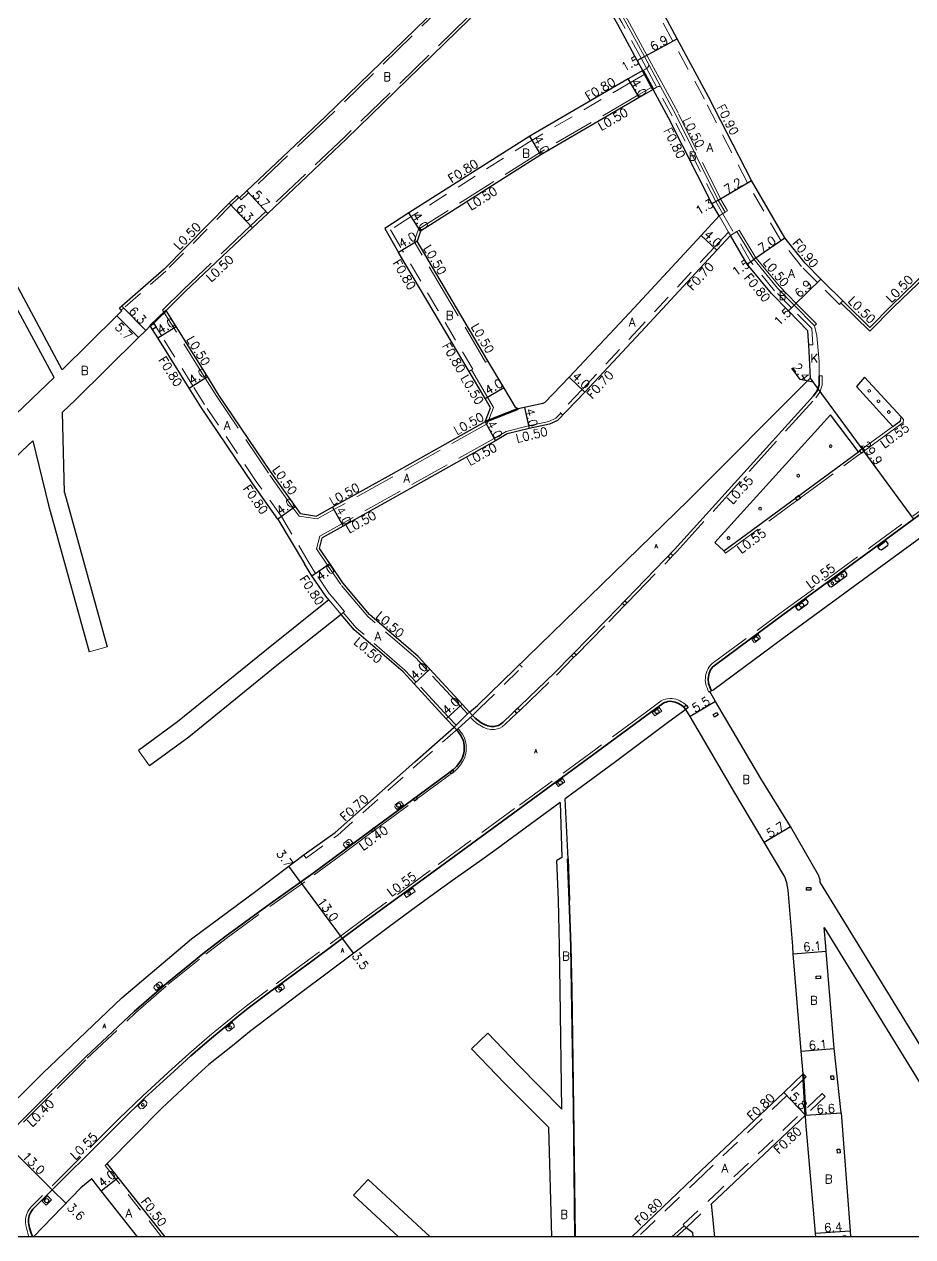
# Model space of a CAD drawing. Header units: metres. Extents: x -9600 to -8800, y -112200 to -111600.
# Drawn here: x -9274.3 to -9109.8, y -112200 to -111975.7 of the extents above; entities that cross this region are included whole.
import ezdxf

# ---------------------------------------------------------------- set-up
doc = ezdxf.new("R2010")
doc.units = ezdxf.units.M
doc.header["$LTSCALE"] = 2.5
doc.linetypes.add('22320', pattern=[2.5, 1.5, -1])
doc.linetypes.add('22330', pattern=[4, 3, -1])
doc.layers.get('0').update_dxf_attribs({"color": 150, "lineweight": 50})
for name, color, linetype, lineweight in [('2101000', 177, 'Continuous', 30), ('2102000', 191, 'Continuous', 30), ('2102001', 191, 'Continuous', 9), ('2213000', 6, 'Continuous', 9), ('2232000', 4, '22320', 9), ('2233000', 62, '22330', 9), ('2236000', 3, 'Continuous', 15), ('2239000', 3, 'Continuous', 15), ('6132000', 1, '61320', 9), ('9107000', 111, 'Continuous', 35), ('9201100', 215, 'Continuous', 30), ('9202200', 155, 'Continuous', 60), ('9203500', 155, 'Continuous', 30)]:
    doc.layers.add(name, color=color, linetype=linetype, lineweight=lineweight)
for name, color, linetype in [('2226000', 44, 'Continuous'), ('2235000', 7, 'Continuous'), ('2236100', 96, 'Continuous'), ('2238000', 11, 'Continuous'), ('9201500', 222, 'Continuous'), ('9201600', 215, 'Continuous'), ('9202100', 82, 'Continuous'), ('999', 7, 'Continuous')]:
    doc.layers.add(name, color=color, linetype=linetype)
doc.styles.add('Dm_Anotation', font='txt.shx', dxfattribs={"bigfont": 'pscdm.shx'})
doc.linetypes.add('61320', pattern='A,0,[3,dmdr.shx,S=0.25,R=0,X=0,Y=0],1.5,[3,dmdr.shx,S=0.25,R=0,X=0,Y=0]', length=1.5)

# ---------------------------------------------------------------- blocks, each defined once
blk = doc.blocks.new('223900')
blk.add_lwpolyline([(-0.22, -0.37), (-0.44, -0.3), (-0.47, -0.27), (-0.48, -0.24), (-0.44, 0.01), (-0.48, 0.23), (-0.47, 0.27), (-0.45, 0.29), (-0.21, 0.38), (-0.04, 0.53), (0, 0.54), (0.03, 0.53), (0.22, 0.37), (0.44, 0.3), (0.47, 0.27), (0.48, 0.24), (0.44, -0.01), (0.48, -0.23), (0.47, -0.27), (0.45, -0.29), (0.21, -0.38), (0.04, -0.53), (0, -0.54), (-0.03, -0.53)], close=True)
blk = doc.blocks.new('223800')
at = {"color": 0, "linetype": 'Continuous'}
blk.add_circle((0, 0), 0.75, dxfattribs=at)

msp = doc.modelspace()

# ---------------------------------------------------------------- linework, layer by layer
at = {"layer": '2101000'}
for points in [[(-9117.79, -112031.8), (-9126.83, -112022.86), (-9129.72, -112019.91), (-9133.52, -112015.2), (-9139.64, -112004.62), (-9147.6, -111989.15), (-9153.41, -111978.41), (-9157.07, -111971.64), (-9163.88, -111959.71), (-9167.92, -111952.26)], [(-9177.85, -111953.13), (-9181.04, -111956.25), (-9195.65, -111970.52), (-9218.6, -111992.85), (-9233.1, -112006.55), (-9234.46, -112007.84)], [(-9174.47, -111957.8), (-9177.06, -111960.33), (-9191.89, -111974.81), (-9214.61, -111996.92), (-9229.18, -112010.7), (-9232.03, -112013.39), (-9244.45, -112025.12), (-9248.03, -112028.65)], [(-9159.8, -111984.25), (-9160.8, -111982.41), (-9164.39, -111975.76), (-9171.19, -111963.85), (-9174.47, -111957.8)], [(-9159.8, -111984.25), (-9162.49, -111985.82), (-9180.68, -111996.45), (-9203.07, -112010.62)], [(-9157.89, -111987.77), (-9160.47, -111989.28), (-9178.66, -111999.9), (-9200.9, -112013.98)], [(-9145.66, -112011.17), (-9146.99, -112008.89), (-9155.04, -111993.04), (-9157.89, -111987.77)], [(-9234.88, -112007.41), (-9236.36, -112008.81), (-9248.4, -112021.01), (-9256.21, -112027.87), (-9256.64, -112028.25)], [(-9234.46, -112007.84), (-9234.53, -112007.77), (-9234.88, -112007.41)], [(-9203.07, -112010.62), (-9207.56, -112013.51), (-9204.99, -112017.93)], [(-9145.66, -112011.17), (-9149.01, -112014.78), (-9162.2, -112029.01), (-9173.41, -112041.02), (-9177.9, -112045.68), (-9178.29, -112045.86), (-9182.85, -112046.85)], [(-9200.9, -112013.98), (-9201.56, -112015.87)], [(-9143.56, -112014.78), (-9146.08, -112017.5), (-9159.31, -112031.77), (-9170.51, -112043.77), (-9175.56, -112049.02), (-9177.04, -112049.68), (-9180.84, -112050.51)], [(-9129.28, -112032.34), (-9132.82, -112028.75), (-9135.97, -112025.54), (-9140.49, -112020.07), (-9143.56, -112014.78)], [(-9099.85, -112014.25), (-9109.23, -112023.39), (-9113.77, -112027.74)], [(-9183.37, -112046.56), (-9185.52, -112042.92), (-9188.44, -112037.98), (-9195.06, -112026.79), (-9201.56, -112015.87)], [(-9187.96, -112046.66), (-9188.97, -112044.96), (-9198.38, -112029.03), (-9204.99, -112017.93)], [(-9256.22, -112028.72), (-9257.15, -112029.64), (-9267.27, -112039.62)], [(-9256.22, -112028.72), (-9256.31, -112028.62), (-9256.64, -112028.25)], [(-9246.17, -112031.62), (-9248.03, -112028.65)], [(-9113.77, -112027.74), (-9117.79, -112031.8)], [(-9250.95, -112031.53), (-9251.78, -112032.35), (-9253.14, -112033.69), (-9264.78, -112045.17), (-9267.21, -112047.5)], [(-9249.56, -112033.74), (-9250.52, -112032.21), (-9250.95, -112031.53)], [(-9240.36, -112040.9), (-9246.17, -112031.62)], [(-9129.28, -112032.34), (-9129.22, -112033.42)], [(-9129.22, -112033.42), (-9129.13, -112035.04), (-9128.8, -112041.17)], [(-9243.75, -112043.03), (-9249.56, -112033.74)], [(-9268.75, -112041.08), (-9278.6, -112050.52), (-9285.82, -112057.45), (-9295.19, -112066.77)], [(-9223.13, -112066.24), (-9224.07, -112064.92), (-9228.68, -112058.46), (-9238.23, -112044.31), (-9240.36, -112040.9)], [(-9151.32, -112063.72), (-9128.8, -112041.17)], [(-9227.33, -112067.24), (-9231.98, -112060.73), (-9241.57, -112046.5), (-9243.75, -112043.03)], [(-9188.99, -112049.26), (-9187.96, -112046.66)], [(-9183.37, -112046.56), (-9182.85, -112046.85)], [(-9188.99, -112049.26), (-9206.41, -112059.05), (-9217.22, -112065.07), (-9220.17, -112066.71)], [(-9180.84, -112050.51), (-9184.86, -112051.51), (-9187.03, -112052.75)], [(-9147.36, -112099.17), (-9146.84, -112098.88), (-9133.65, -112089.17), (-9117.98, -112077.7), (-9101.06, -112065.32), (-9080.79, -112050.48), (-9078.44, -112050.72), (-9076.47, -112053.41)], [(-9272.71, -112052.78), (-9274.65, -112054.64), (-9281.91, -112061.59), (-9294.87, -112074.14), (-9305.57, -112084.76), (-9317.23, -112096.12), (-9318.68, -112097.55)], [(-9187.03, -112052.75), (-9204.42, -112062.52), (-9215.27, -112068.56), (-9219.14, -112070.72)], [(-9191.85, -112102.95), (-9190.4, -112101.74), (-9151.32, -112063.72)], [(-9223.13, -112066.24), (-9220.17, -112066.71)], [(-9227.33, -112067.24), (-9222.39, -112075.5)], [(-9219.63, -112072.66), (-9219.14, -112070.72)], [(-9191.85, -112102.95), (-9193.23, -112101.46), (-9199.18, -112095.02), (-9201.39, -112092.64), (-9210.34, -112084.9), (-9215.3, -112079.05), (-9217.72, -112075.48), (-9219.63, -112072.66)], [(-9217.9, -112082.18), (-9218.48, -112081.48), (-9221.03, -112077.73), (-9222.39, -112075.5)], [(-9194.72, -112105.74), (-9196.16, -112104.18), (-9202.12, -112097.74), (-9204.16, -112095.53), (-9213.19, -112087.73), (-9215.61, -112084.88)], [(-9126.93, -112134.55), (-9126.98, -112133.98), (-9127.27, -112133.13), (-9132.43, -112124.09), (-9137.95, -112115.24), (-9146.3, -112100.99), (-9147.36, -112099.17)], [(-9151.81, -112102.47), (-9154.95, -112104.75), (-9164.85, -112112.13), (-9174.18, -112119)], [(-9133.12, -112134.55), (-9133.51, -112133.42), (-9137.33, -112127.01), (-9142.76, -112117.91), (-9151.04, -112103.77), (-9151.81, -112102.47)], [(-9301.22, -112200), (-9300.52, -112199.3), (-9270.8, -112169.76), (-9256.23, -112155.82), (-9243.33, -112144.92), (-9231.43, -112136.05), (-9222.43, -112129.32), (-9216.75, -112125.2), (-9201.99, -112112.13), (-9194.72, -112105.74)], [(-9175.1, -112119.68), (-9180.6, -112123.72), (-9187.14, -112128.54), (-9189.99, -112130.56), (-9195.01, -112134.08), (-9196.53, -112135.23), (-9201.46, -112138.81), (-9206.65, -112142.63), (-9217.96, -112151.04), (-9223.35, -112155.06), (-9232.59, -112162.1), (-9235.72, -112164.66), (-9240.1, -112168.15), (-9242.15, -112169.98), (-9248.83, -112176.21), (-9258.91, -112186.48)], [(-9175.38, -112137.75), (-9175.68, -112130.43)], [(-9173.61, -112130.07), (-9173.32, -112137.82)], [(-9132.04, -112146.27), (-9132.89, -112135.92), (-9133.12, -112134.55)], [(-9175.22, -112146.27), (-9175.38, -112137.75)], [(-9173.02, -112146.27), (-9173.32, -112137.82)], [(-9125.92, -112146.27), (-9126.2, -112142.82)], [(-9174.74, -112176.38), (-9175.07, -112154.32), (-9175.22, -112146.27)], [(-9172.25, -112200), (-9172.55, -112176.12), (-9172.87, -112154.25), (-9173.02, -112146.27)], [(-9130.12, -112169.85), (-9130.46, -112165.65), (-9131.93, -112147.67), (-9132.04, -112146.27)], [(-9123.07, -112177.1), (-9124.38, -112165.16), (-9125.85, -112147.18), (-9125.92, -112146.27)], [(-9130.12, -112169.85), (-9133.69, -112173.32), (-9149, -112187.77), (-9161.84, -112200)], [(-9123.07, -112177.1), (-9121.41, -112198.93), (-9121.31, -112200)], [(-9129.66, -112177.49), (-9145.06, -112192.02), (-9147.07, -112193.91)], [(-9127.73, -112200), (-9127.79, -112199.35), (-9129.58, -112178.82), (-9129.66, -112177.49)], [(-9176.65, -112200), (-9177.18, -112179.78)], [(-9248.21, -112200), (-9256.9, -112189.01), (-9258.91, -112186.48)], [(-9261.77, -112189.31), (-9263.8, -112190.97), (-9272.56, -112200)], [(-9253.31, -112200), (-9260.04, -112191.5), (-9261.77, -112189.31)], [(-9151.76, -112198.33), (-9153.63, -112200)]]:
    msp.add_lwpolyline(points, dxfattribs=at)
at = {"layer": '2102000'}
for points in [[(-9268.75, -112041.08), (-9276.63, -112026.43), (-9282.92, -112015.05), (-9287.65, -112005.65)], [(-9267.27, -112039.62), (-9274.87, -112025.48), (-9281.15, -112014.13), (-9285.86, -112004.75)], [(-9266.79, -112062.31), (-9267.21, -112047.5)], [(-9272.71, -112052.78), (-9269.77, -112064.65)], [(-9266.79, -112062.31), (-9258.91, -112090.86)], [(-9269.77, -112064.65), (-9262.28, -112091.79)], [(-9217.9, -112082.18), (-9229.74, -112091.68), (-9245.93, -112104.78), (-9253.13, -112110.04)], [(-9215.61, -112084.88), (-9227.49, -112094.36), (-9243.8, -112107.56), (-9251.07, -112112.87)], [(-9175.1, -112119.68), (-9174.75, -112129.85), (-9175.68, -112130.43)], [(-9173.61, -112130.07), (-9174.18, -112119)], [(-9126.93, -112134.55), (-9097.74, -112182.12)], [(-9126.2, -112142.82), (-9100.93, -112183.87)], [(-9174.74, -112176.38), (-9182.84, -112168.22), (-9188.49, -112162.37)], [(-9177.18, -112179.78), (-9185.23, -112171.69), (-9191.46, -112165.24)], [(-9199.11, -112200), (-9210.62, -112189.38)], [(-9205.01, -112200), (-9213.33, -112192.32)], [(-9146.44, -112200), (-9147.07, -112193.91)], [(-9150.46, -112200), (-9150.53, -112199.28), (-9151.76, -112198.33)]]:
    msp.add_lwpolyline(points, dxfattribs=at)
at = {"layer": '2102001'}
for points in [[(-9258.91, -112090.86), (-9262.28, -112091.79)], [(-9253.13, -112110.04), (-9251.07, -112112.87)], [(-9191.46, -112165.24), (-9188.49, -112162.37)], [(-9213.33, -112192.32), (-9210.62, -112189.38)]]:
    msp.add_lwpolyline(points, dxfattribs=at)
at = {"layer": '2213000'}
for points in [[(-9159.8, -111984.25), (-9159.31, -111984.04), (-9158.99, -111983.83), (-9158.82, -111983.61), (-9158.6, -111983.31), (-9159.48, -111981.69), (-9163.1, -111975.01), (-9169.79, -111963.07), (-9172.74, -111957.85), (-9173.55, -111957.82), (-9174.47, -111957.8)], [(-9145.66, -112011.17), (-9144.51, -112010.47), (-9145.86, -112008.23), (-9153.71, -111992.35), (-9156.48, -111987.24), (-9156.94, -111987.25), (-9157.1, -111987.31), (-9157.46, -111987.48), (-9157.89, -111987.77)], [(-9127.13, -112040.77), (-9127.16, -112038.13), (-9127.57, -112033.34), (-9128, -112031.5), (-9131.75, -112027.7), (-9134.86, -112024.53), (-9139.26, -112019.2), (-9142.36, -112014.06), (-9143.56, -112014.78)], [(-9191.3, -112103.56), (-9190.79, -112104.05), (-9190.24, -112104.53), (-9189.68, -112104.91), (-9189.07, -112105.25), (-9188.45, -112105.51), (-9187.87, -112105.63), (-9187.31, -112105.64), (-9186.8, -112105.52), (-9186.49, -112105.41), (-9186.13, -112105.21), (-9185.62, -112104.8), (-9176.14, -112095.71), (-9166.46, -112085.85), (-9153.89, -112072.88), (-9128.17, -112044.43), (-9127.48, -112043.52), (-9127.12, -112042.4), (-9127.12, -112041.37), (-9127.13, -112040.77)], [(-9101.33, -112061.15), (-9117.58, -112073.07), (-9133.85, -112084.99), (-9146.35, -112094.19), (-9146.59, -112094.38), (-9146.87, -112094.65), (-9147.06, -112094.88), (-9147.24, -112095.15), (-9147.39, -112095.47), (-9147.49, -112095.78), (-9147.57, -112096.09), (-9147.63, -112096.4), (-9147.66, -112096.72), (-9147.68, -112097.03), (-9147.65, -112097.41), (-9147.61, -112097.67), (-9147.52, -112097.95), (-9147.4, -112098.29), (-9147.25, -112098.65), (-9147.09, -112099.02)], [(-9151.81, -112102.47), (-9152.22, -112101.97), (-9152.59, -112101.69), (-9152.87, -112101.52), (-9153.18, -112101.34), (-9153.49, -112101.22), (-9153.78, -112101.11), (-9154.12, -112101.04), (-9154.44, -112100.98), (-9154.76, -112100.96), (-9155.14, -112101.01), (-9155.46, -112101.1), (-9155.79, -112101.2), (-9156.07, -112101.34), (-9159.02, -112103.51), (-9168.18, -112110.23), (-9183.2, -112121.25), (-9198.83, -112132.69), (-9211.29, -112141.76), (-9221.31, -112149.18), (-9228.86, -112154.74), (-9232.81, -112157.73), (-9234.65, -112159.2), (-9239.61, -112163.27), (-9243.45, -112166.55), (-9246.53, -112169.36), (-9251.97, -112174.31), (-9256.35, -112178.6), (-9272.66, -112194.88), (-9272.94, -112195.27), (-9273.12, -112195.57), (-9273.25, -112195.85), (-9273.35, -112196.1), (-9273.43, -112196.47), (-9273.47, -112196.76), (-9273.5, -112197.05), (-9273.49, -112197.38), (-9273.45, -112197.71), (-9273.39, -112198.02), (-9273.32, -112198.34), (-9273.2, -112198.75), (-9273.07, -112199.17), (-9272.94, -112199.51), (-9272.7, -112200)], [(-9296.18, -112199.99), (-9268.46, -112172.29), (-9262.86, -112166.71), (-9253.91, -112158.34), (-9247.91, -112153.08), (-9240.88, -112147.44), (-9237.14, -112144.54), (-9228.69, -112138.37), (-9220.8, -112132.75), (-9215.28, -112128.66), (-9194.84, -112113.57), (-9194.29, -112113.04), (-9193.82, -112112.46), (-9193.41, -112111.82), (-9193.13, -112111.33), (-9192.96, -112110.78), (-9192.86, -112110.16), (-9192.83, -112109.71), (-9192.83, -112109.14), (-9192.9, -112108.68), (-9193, -112108.27), (-9193.21, -112107.76), (-9193.48, -112107.26), (-9193.9, -112106.65), (-9194.22, -112106.23)]]:
    msp.add_lwpolyline(points, dxfattribs=at)
at = {"layer": '2226000'}
for points in [[(-9120.25, -112042.72), (-9113.51, -112050.11), (-9112.09, -112049.08), (-9111.97, -112048.32), (-9118.74, -112041)], [(-9119.87, -112054.78), (-9125.03, -112047.98), (-9146.48, -112071.59), (-9144.81, -112073.1)]]:
    msp.add_lwpolyline(points, close=True, dxfattribs=at)
at = {"layer": '2232000'}
for points in [[(-9123.38, -112027.53), (-9127.46, -112023.49), (-9130.39, -112020.51), (-9134.26, -112015.71), (-9140.43, -112005.05), (-9148.39, -111989.57), (-9154.2, -111978.84), (-9157.86, -111972.08), (-9164.67, -111960.14), (-9168.71, -111952.68)], [(-9159.09, -111983.87), (-9160.09, -111982.02), (-9163.69, -111975.37), (-9170.49, -111963.46), (-9173.55, -111957.82)], [(-9159.09, -111983.87), (-9157.19, -111987.39)], [(-9159.42, -111984.96), (-9162.08, -111986.51), (-9180.26, -111997.13), (-9202.63, -112011.3)], [(-9159.42, -111984.96), (-9158.13, -111987.33), (-9157.89, -111987.77)], [(-9144.97, -112010.76), (-9146.28, -112008.5), (-9154.33, -111992.67), (-9157.19, -111987.39)], [(-9234.53, -112007.77), (-9236.01, -112009.17), (-9248.06, -112021.38), (-9255.88, -112028.24), (-9256.31, -112028.62)], [(-9144.97, -112010.76), (-9142.87, -112014.38)], [(-9202.63, -112011.3), (-9206.48, -112013.77), (-9204.3, -112017.52)], [(-9145.66, -112011.17), (-9143.93, -112014.15), (-9143.56, -112014.78)], [(-9143.93, -112014.15), (-9146.59, -112017.02), (-9159.82, -112031.29), (-9171.02, -112043.29), (-9175.1, -112047.53)], [(-9128.5, -112032), (-9132.25, -112028.19), (-9135.38, -112025), (-9139.84, -112019.61), (-9142.87, -112014.38)], [(-9191.25, -112039.52), (-9197.69, -112028.62), (-9204.3, -112017.52)], [(-9122.75, -112026.89), (-9123.1, -112027.25), (-9123.38, -112027.53)], [(-9248.88, -112033.32), (-9249.84, -112031.78)], [(-9243.07, -112042.6), (-9248.88, -112033.32)], [(-9128.5, -112032), (-9128.33, -112035)], [(-9129.13, -112035.04), (-9128.33, -112035)], [(-9191.25, -112039.52), (-9191.51, -112039.67), (-9191.94, -112039.93)], [(-9226.66, -112066.8), (-9231.32, -112060.27), (-9240.9, -112046.07), (-9243.07, -112042.6)], [(-9174.59, -112048.02), (-9174.95, -112047.67), (-9175.1, -112047.53)], [(-9226.66, -112066.8), (-9221.71, -112075.08)], [(-9217.29, -112081.66), (-9217.85, -112081), (-9220.36, -112077.29), (-9221.71, -112075.08)], [(-9217.9, -112082.18), (-9215.61, -112084.88)], [(-9217.29, -112081.66), (-9215, -112084.36)], [(-9215, -112084.36), (-9215.23, -112084.56), (-9215.61, -112084.88)], [(-9222.54, -112129.41), (-9222.12, -112129.97), (-9222.01, -112129.89), (-9216.31, -112125.75), (-9201.52, -112112.66), (-9193.96, -112105.99), (-9191.3, -112103.56), (-9189.93, -112102.23), (-9182.14, -112094.65), (-9182.61, -112094.16)], [(-9194.35, -112105.4), (-9192.22, -112103.29)], [(-9130.12, -112169.85), (-9129.57, -112170.42)], [(-9129.57, -112170.42), (-9133.14, -112173.9), (-9148.45, -112188.35), (-9160.68, -112200)], [(-9126.59, -112173.49), (-9145.6, -112191.44), (-9147.62, -112193.33)], [(-9126.04, -112174.08), (-9129.66, -112177.49)], [(-9126.04, -112174.08), (-9126.59, -112173.49)], [(-9259.3, -112186.79), (-9258.91, -112186.48)], [(-9248.85, -112200), (-9257.3, -112189.32), (-9259.3, -112186.79)], [(-9152.31, -112197.75), (-9147.62, -112193.33)], [(-9151.76, -112198.33), (-9147.07, -112193.91)], [(-9152.1, -112197.97), (-9154.38, -112200)], [(-9152.31, -112197.75), (-9152.1, -112197.97), (-9151.76, -112198.33)]]:
    msp.add_lwpolyline(points, dxfattribs=at)
at = {"layer": '2233000'}
for points in [[(-9177.5, -111953.49), (-9180.7, -111956.61), (-9195.3, -111970.87), (-9218.25, -111993.21), (-9232.76, -112006.92), (-9234.12, -112008.21)], [(-9174.82, -111957.44), (-9177.41, -111959.97), (-9192.24, -111974.45), (-9214.95, -111996.56), (-9229.53, -112010.33), (-9232.38, -112013.03), (-9244.79, -112024.76), (-9248.67, -112028.58)], [(-9158.16, -111983.07), (-9159.04, -111981.45), (-9162.66, -111974.77), (-9169.35, -111962.83), (-9172.3, -111957.6)], [(-9158.6, -111983.31), (-9156.48, -111987.24)], [(-9158.16, -111983.07), (-9156.04, -111987)], [(-9158.13, -111987.33), (-9160.72, -111988.85), (-9178.92, -111999.48), (-9201.31, -112013.65)], [(-9144.09, -112010.22), (-9145.42, -112007.99), (-9153.26, -111992.13), (-9156.04, -111987)], [(-9234.46, -112007.84), (-9234.12, -112008.21)], [(-9144.51, -112010.47), (-9144.09, -112010.22)], [(-9201.31, -112013.65), (-9202.11, -112015.93)], [(-9142.36, -112014.06), (-9141.93, -112013.8)], [(-9127.64, -112031.15), (-9131.39, -112027.35), (-9134.49, -112024.19), (-9138.85, -112018.91), (-9141.93, -112013.8)], [(-9099.51, -112014.61), (-9108.88, -112023.75), (-9113.43, -112028.1)], [(-9188.87, -112038.23), (-9195.49, -112027.05), (-9202.11, -112015.93)], [(-9246.59, -112031.89), (-9248.67, -112028.58)], [(-9117.79, -112032.51), (-9123.1, -112027.25)], [(-9113.43, -112028.1), (-9117.79, -112032.51)], [(-9127.64, -112031.15), (-9128, -112031.5)], [(-9240.78, -112041.17), (-9246.59, -112031.89)], [(-9188.44, -112037.98), (-9188.87, -112038.23)], [(-9187.4, -112046.62), (-9188.53, -112044.7), (-9191.51, -112039.67)], [(-9223.41, -112066.7), (-9224.48, -112065.21), (-9229.09, -112058.75), (-9238.65, -112044.58), (-9240.78, -112041.17)], [(-9154.22, -112074.01), (-9153.49, -112073.26), (-9127.76, -112044.8), (-9127, -112043.79), (-9126.6, -112042.46), (-9126.57, -112041.37), (-9126.56, -112040.76)], [(-9126.56, -112040.76), (-9127.13, -112040.77)], [(-9188.59, -112049.61), (-9187.4, -112046.62)], [(-9174.95, -112047.67), (-9175.85, -112048.6), (-9177.2, -112049.2), (-9180.96, -112050.02)], [(-9118.68, -112054.56), (-9113.19, -112050.54), (-9111.6, -112049.38), (-9111.51, -112048.82), (-9111.97, -112048.32)], [(-9188.59, -112049.61), (-9206.16, -112059.48), (-9216.97, -112065.5), (-9220.07, -112067.23)], [(-9180.96, -112050.02), (-9185.05, -112051.04), (-9187.27, -112052.32)], [(-9118.99, -112054.13), (-9113.51, -112050.11)], [(-9187.27, -112052.32), (-9204.67, -112062.08), (-9215.51, -112068.12), (-9219.58, -112070.39)], [(-9130.62, -112063.33), (-9119.56, -112055.21), (-9119.34, -112055.05)], [(-9119.87, -112054.78), (-9119.65, -112054.62)], [(-9147.36, -112099.17), (-9147.56, -112099.27), (-9147.74, -112098.86), (-9147.9, -112098.49), (-9148.03, -112098.12), (-9148.13, -112097.79), (-9148.18, -112097.47), (-9148.21, -112097.04), (-9148.2, -112096.68), (-9148.16, -112096.32), (-9148.09, -112095.98), (-9148, -112095.62), (-9147.89, -112095.28), (-9147.71, -112094.89), (-9147.49, -112094.56), (-9147.26, -112094.29), (-9146.95, -112093.98), (-9146.68, -112093.76), (-9134.16, -112084.56), (-9117.89, -112072.64), (-9101.65, -112060.72)], [(-9144.81, -112073.1), (-9144.5, -112073.53), (-9131.28, -112063.82)], [(-9223.41, -112066.7), (-9220.07, -112067.23)], [(-9220.17, -112072.75), (-9219.58, -112070.39)], [(-9192.22, -112103.29), (-9193.6, -112101.8), (-9199.55, -112095.36), (-9201.74, -112093), (-9210.7, -112085.26), (-9215.7, -112079.36), (-9218.13, -112075.76), (-9220.17, -112072.75)], [(-9162.69, -112082.75), (-9154.71, -112074.52)], [(-9194.35, -112105.4), (-9195.8, -112103.84), (-9201.75, -112097.4), (-9203.82, -112095.17), (-9212.84, -112087.37), (-9215.23, -112084.56)], [(-9172.08, -112092.35), (-9166.07, -112086.24), (-9163.19, -112083.26)], [(-9182.57, -112102.64), (-9175.75, -112096.1), (-9172.58, -112092.86)], [(-9151.78, -112101.65), (-9151.87, -112101.56), (-9152.28, -112101.25), (-9152.59, -112101.05), (-9152.95, -112100.85), (-9153.3, -112100.71), (-9153.63, -112100.59), (-9154.01, -112100.51), (-9154.37, -112100.44), (-9154.78, -112100.41), (-9155.25, -112100.48), (-9155.61, -112100.58), (-9155.99, -112100.7), (-9156.36, -112100.88), (-9159.34, -112103.07), (-9168.5, -112109.8), (-9183.52, -112120.81), (-9199.15, -112132.25), (-9211.62, -112141.32), (-9221.63, -112148.75), (-9229.19, -112154.31), (-9233.15, -112157.3), (-9234.99, -112158.78), (-9239.96, -112162.86), (-9243.81, -112166.15), (-9246.9, -112168.96), (-9252.34, -112173.92), (-9256.74, -112178.21), (-9273.08, -112194.53), (-9273.39, -112194.97), (-9273.6, -112195.32), (-9273.75, -112195.63), (-9273.87, -112195.95), (-9273.96, -112196.37), (-9274.01, -112196.7), (-9274.04, -112197.03), (-9274.03, -112197.41), (-9273.99, -112197.79), (-9273.92, -112198.15), (-9273.87, -112198.44), (-9273.76, -112198.86), (-9273.6, -112199.34), (-9273.47, -112199.75), (-9273.37, -112200)], [(-9192.22, -112103.29), (-9191.85, -112102.95)], [(-9191.73, -112103.9), (-9191.16, -112104.46), (-9190.58, -112104.97), (-9189.97, -112105.37), (-9189.31, -112105.75), (-9188.62, -112106.04), (-9187.93, -112106.18), (-9187.25, -112106.19), (-9186.65, -112106.05), (-9186.26, -112105.91), (-9185.82, -112105.66), (-9185.25, -112105.21), (-9183.09, -112103.14)], [(-9194.35, -112105.4), (-9194.72, -112105.74)], [(-9194.7, -112113.94), (-9194.6, -112113.86), (-9194.01, -112113.3), (-9193.52, -112112.68), (-9193.08, -112112.01), (-9192.78, -112111.48), (-9192.59, -112110.87), (-9192.48, -112110.2), (-9192.45, -112109.72), (-9192.46, -112109.12), (-9192.53, -112108.61), (-9192.64, -112108.15), (-9192.87, -112107.6), (-9193.17, -112107.05), (-9193.62, -112106.4), (-9193.96, -112105.99)], [(-9201.46, -112118.92), (-9195.29, -112114.37)], [(-9209.26, -112124.68), (-9202.05, -112119.36)], [(-9295.66, -112200), (-9268.19, -112172.56), (-9262.6, -112166.98), (-9253.66, -112158.61), (-9247.67, -112153.37), (-9240.65, -112147.73), (-9236.91, -112144.84), (-9228.47, -112138.67), (-9220.58, -112133.05), (-9215.06, -112128.96), (-9209.85, -112125.12)]]:
    msp.add_lwpolyline(points, dxfattribs=at)
at = {"layer": '2235000'}
for points in [[(-9250.95, -112031.53), (-9250.27, -112031.1), (-9249.84, -112031.78), (-9250.52, -112032.21)], [(-9119.65, -112054.62), (-9119.34, -112055.05), (-9118.68, -112054.56), (-9118.99, -112054.13)], [(-9131.59, -112063.39), (-9131.28, -112063.82), (-9130.62, -112063.33), (-9130.93, -112062.9)], [(-9154.71, -112074.52), (-9155.11, -112074.13), (-9154.61, -112073.62), (-9154.22, -112074.01)], [(-9162.69, -112082.75), (-9163.19, -112083.26), (-9163.58, -112082.88), (-9163.09, -112082.37)], [(-9172.58, -112092.86), (-9172.97, -112092.48), (-9172.47, -112091.97), (-9172.08, -112092.35)], [(-9183.09, -112103.14), (-9183.47, -112102.74), (-9182.95, -112102.25), (-9182.57, -112102.64)], [(-9151.39, -112102.12), (-9151.81, -112102.47), (-9152.2, -112102), (-9151.78, -112101.65)], [(-9146.78, -112103.42), (-9146.09, -112103.02), (-9145.84, -112103.46), (-9146.54, -112103.86)], [(-9195.52, -112114.07), (-9195.29, -112114.37), (-9194.7, -112113.94), (-9194.93, -112113.63)], [(-9202.27, -112119.06), (-9202.05, -112119.36), (-9201.46, -112118.92), (-9201.68, -112118.62)], [(-9210.08, -112124.82), (-9209.85, -112125.12), (-9209.26, -112124.68), (-9209.49, -112124.38)], [(-9129.51, -112135.42), (-9128.71, -112135.4), (-9128.7, -112135.89), (-9129.5, -112135.92)], [(-9127.68, -112152.28), (-9127.72, -112151.78), (-9126.92, -112151.71), (-9126.88, -112152.21)], [(-9124.44, -112170.9), (-9124.94, -112170.94), (-9125, -112170.25), (-9124.5, -112170.21)], [(-9123.25, -112184.48), (-9123.75, -112184.53), (-9123.81, -112183.83), (-9123.31, -112183.79)]]:
    msp.add_lwpolyline(points, close=True, dxfattribs=at)
msp.add_lwpolyline([(-9122.67, -112200), (-9122.69, -112199.84), (-9122.19, -112199.8), (-9122.17, -112200)], dxfattribs=at)
at = {"layer": '2236000'}
for points in [[(-9139.04, -112090.06), (-9139.22, -112090.03), (-9139.63, -112089.48), (-9138.43, -112088.6), (-9138.03, -112089.13), (-9138.05, -112089.34)], [(-9156.78, -112102.1), (-9156.29, -112102.75), (-9157.54, -112103.66), (-9158.02, -112103.01)], [(-9174.67, -112115.23), (-9174.22, -112115.84), (-9175.41, -112116.71), (-9175.86, -112116.1)], [(-9205.3, -112121), (-9205.69, -112120.47), (-9205.63, -112120.09), (-9204.86, -112119.53), (-9204.48, -112119.58), (-9204.09, -112120.11)], [(-9214.74, -112128.09), (-9215.16, -112127.55), (-9215.12, -112127.17), (-9214.28, -112126.53), (-9213.9, -112126.59), (-9213.47, -112127.15)], [(-9202.37, -112135.5), (-9201.92, -112136.11), (-9203.5, -112137.26), (-9203.94, -112136.64)], [(-9249.84, -112154.47), (-9250.3, -112153.95), (-9250.25, -112153.64), (-9249.39, -112152.89), (-9249.08, -112152.88), (-9248.62, -112153.41)], [(-9227.81, -112154.2), (-9227.46, -112154.69), (-9227.08, -112154.77), (-9226.18, -112154.11), (-9226.14, -112153.72), (-9226.5, -112153.24)], [(-9237.05, -112161.41), (-9236.66, -112161.88), (-9236.29, -112161.94), (-9235.42, -112161.23), (-9235.41, -112160.85), (-9235.79, -112160.38)], [(-9253.24, -112175.81), (-9252.74, -112176.32), (-9252.26, -112176.28), (-9251.64, -112175.67), (-9251.58, -112175.18), (-9252.08, -112174.68)], [(-9269.95, -112192.43), (-9269.22, -112193.15), (-9270.21, -112194.13), (-9270.93, -112193.42)]]:
    msp.add_lwpolyline(points, close=True, dxfattribs=at)
at = {"layer": '2236100'}
for points in [[(-9114.82, -112071.29), (-9114.42, -112071.83), (-9114.47, -112072.18), (-9115.58, -112072.97), (-9115.92, -112072.9), (-9116.31, -112072.38)], [(-9125.59, -112079.18), (-9125.2, -112079.71), (-9124.87, -112079.79), (-9122.01, -112077.69), (-9121.99, -112077.36), (-9122.38, -112076.83)], [(-9131.54, -112083.54), (-9131.18, -112084.02), (-9130.87, -112084.06), (-9129.24, -112082.87), (-9129.18, -112082.56), (-9129.54, -112082.08)]]:
    msp.add_lwpolyline(points, close=True, dxfattribs=at)
at = {"layer": '6132000'}
for points in [[(-9173.17, -112146.28), (-9173.47, -112137.83), (-9173.76, -112130.07)], [(-9172.4, -112200), (-9172.7, -112176.12), (-9173.02, -112154.25), (-9173.17, -112146.27)]]:
    msp.add_lwpolyline(points, dxfattribs=at)
at = {"layer": '9107000'}
for points in [[(-9191.85, -112102.95), (-9191.3, -112103.56), (-9190.79, -112104.05), (-9190.24, -112104.53), (-9189.68, -112104.91), (-9189.07, -112105.25), (-9188.45, -112105.51), (-9187.87, -112105.63), (-9187.31, -112105.64), (-9186.8, -112105.52), (-9186.49, -112105.41), (-9186.13, -112105.21), (-9185.62, -112104.8), (-9176.14, -112095.71), (-9166.46, -112085.85), (-9153.89, -112072.88), (-9128.17, -112044.43), (-9127.48, -112043.52), (-9127.12, -112042.4), (-9127.12, -112041.37), (-9127.13, -112040.77)], [(-9101.33, -112061.15), (-9117.58, -112073.07), (-9133.85, -112084.99), (-9146.35, -112094.19), (-9146.59, -112094.38), (-9146.87, -112094.65), (-9147.06, -112094.88), (-9147.24, -112095.15), (-9147.39, -112095.47), (-9147.49, -112095.78), (-9147.57, -112096.09), (-9147.63, -112096.4), (-9147.66, -112096.72), (-9147.68, -112097.03), (-9147.65, -112097.41), (-9147.61, -112097.67), (-9147.52, -112097.95), (-9147.4, -112098.29), (-9147.25, -112098.65), (-9147.09, -112099.02)], [(-9151.81, -112102.47), (-9152.22, -112101.97), (-9152.59, -112101.69), (-9152.87, -112101.52), (-9153.18, -112101.34), (-9153.49, -112101.22), (-9153.78, -112101.11), (-9154.12, -112101.04), (-9154.44, -112100.98), (-9154.76, -112100.96), (-9155.14, -112101.01), (-9155.46, -112101.1), (-9155.79, -112101.2), (-9156.07, -112101.34), (-9159.02, -112103.51), (-9168.18, -112110.23), (-9183.2, -112121.25), (-9198.83, -112132.69), (-9211.29, -112141.76), (-9221.31, -112149.18), (-9228.86, -112154.74), (-9232.81, -112157.73), (-9234.65, -112159.2), (-9239.61, -112163.27), (-9243.45, -112166.55), (-9246.53, -112169.36), (-9251.97, -112174.31), (-9256.35, -112178.6), (-9272.66, -112194.88), (-9272.94, -112195.27), (-9273.12, -112195.57), (-9273.25, -112195.85), (-9273.35, -112196.1), (-9273.43, -112196.47), (-9273.47, -112196.76), (-9273.5, -112197.05), (-9273.49, -112197.38), (-9273.45, -112197.71), (-9273.39, -112198.02), (-9273.32, -112198.34), (-9273.2, -112198.75), (-9273.07, -112199.17), (-9272.94, -112199.51), (-9272.7, -112200)], [(-9296.18, -112199.99), (-9268.46, -112172.29), (-9262.86, -112166.71), (-9253.91, -112158.34), (-9247.91, -112153.08), (-9240.88, -112147.44), (-9237.14, -112144.54), (-9228.69, -112138.37), (-9220.8, -112132.75), (-9215.28, -112128.66), (-9194.84, -112113.57), (-9194.29, -112113.04), (-9193.82, -112112.46), (-9193.41, -112111.82), (-9193.13, -112111.33), (-9192.96, -112110.78), (-9192.86, -112110.16), (-9192.83, -112109.71), (-9192.83, -112109.14), (-9192.9, -112108.68), (-9193, -112108.27), (-9193.21, -112107.76), (-9193.48, -112107.26), (-9193.9, -112106.65), (-9194.22, -112106.23), (-9194.72, -112105.74)]]:
    msp.add_lwpolyline(points, dxfattribs=at)
at = {"layer": '9201100'}
for points in [[(-9159.48, -111981.69), (-9153.41, -111978.41)], [(-9160.8, -111982.41), (-9159.48, -111981.69)], [(-9160.47, -111989.28), (-9162.49, -111985.82)], [(-9178.66, -111999.9), (-9180.68, -111996.45)], [(-9229.18, -112010.7), (-9233.1, -112006.55)], [(-9145.86, -112008.23), (-9139.64, -112004.62)], [(-9236.36, -112008.81), (-9232.03, -112013.39)], [(-9146.99, -112008.89), (-9145.86, -112008.23)], [(-9200.9, -112013.98), (-9203.07, -112010.62)], [(-9149.01, -112014.78), (-9146.08, -112017.5)], [(-9139.26, -112019.2), (-9133.52, -112015.2)], [(-9201.56, -112015.87), (-9204.99, -112017.93)], [(-9140.49, -112020.07), (-9139.27, -112019.21)], [(-9131.75, -112027.7), (-9126.83, -112022.86)], [(-9251.78, -112032.35), (-9256.21, -112027.87)], [(-9132.82, -112028.75), (-9131.75, -112027.7)], [(-9253.14, -112033.69), (-9257.15, -112029.64)], [(-9249.56, -112033.74), (-9246.17, -112031.62)], [(-9243.75, -112043.03), (-9240.36, -112040.9)], [(-9173.41, -112041.02), (-9170.51, -112043.77)], [(-9128.8, -112041.17), (-9127.36, -112043.14)], [(-9188.97, -112044.96), (-9185.52, -112042.92)], [(-9127.36, -112043.14), (-9109.69, -112067.28)], [(-9181.69, -112046.6), (-9180.84, -112050.51)], [(-9188.99, -112049.26), (-9187.03, -112052.75)], [(-9224.07, -112064.92), (-9227.33, -112067.24)], [(-9217.22, -112065.07), (-9215.27, -112068.56)], [(-9221.03, -112077.73), (-9217.72, -112075.48)], [(-9199.18, -112095.02), (-9202.12, -112097.74)], [(-9196.16, -112104.18), (-9193.23, -112101.46)], [(-9146.3, -112100.99), (-9151.04, -112103.77)], [(-9137.33, -112127.01), (-9132.43, -112124.09)], [(-9131.93, -112147.67), (-9125.85, -112147.18)], [(-9130.46, -112165.65), (-9124.38, -112165.16)], [(-9129.66, -112177.49), (-9133.69, -112173.32)], [(-9129.66, -112177.49), (-9123.07, -112177.1)], [(-9260.04, -112191.5), (-9256.9, -112189.01)], [(-9127.79, -112199.35), (-9121.41, -112198.93)]]:
    msp.add_lwpolyline(points, dxfattribs=at)
at = {"layer": '9201100', "flags": 128}
for points in [[(-9223.13, -112134.41), (-9225.32, -112131.48)], [(-9223.13, -112134.41), (-9215.41, -112144.82)], [(-9215.41, -112144.82), (-9213.34, -112147.61)], [(-9278.29, -112182.12), (-9269.1, -112191.33)], [(-9269.1, -112191.33), (-9266.55, -112193.8)]]:
    msp.add_lwpolyline(points, dxfattribs=at)
at = {"layer": '9201600', "flags": 128}
msp.add_lwpolyline([(-9128.26, -112041.9), (-9130.68, -112041.44), (-9132.22, -112039.33)], dxfattribs=at)
at = {"layer": '9202200'}
for points in [[(-9159.8, -111984.25), (-9157.89, -111987.77)], [(-9248.03, -112028.65), (-9250.95, -112031.53)], [(-9188.99, -112049.26), (-9182.85, -112046.85)], [(-9130.12, -112169.85), (-9129.66, -112177.49)]]:
    msp.add_lwpolyline(points, dxfattribs=at)
at = {"layer": '999'}
msp.add_lwpolyline([(-9600, -111600), (-8800, -111600), (-8800, -112200), (-9600, -112200)], close=True, dxfattribs=at)

# ---------------------------------------------------------------- block references
at = {"layer": '2238000', "xscale": 0.5, "yscale": 0.5, "zscale": 0.5}
for p in [(-9123.82, -112078.44, 12.94), (-9130.38, -112083.18, 12.95), (-9138.8, -112089.4, 13.01), (-9157.16, -112102.86, 12.97), (-9175.08, -112115.99, 13), (-9204.96, -112120.19, 13), (-9270.1, -112193.33, 13.33)]:
    msp.add_blockref('223800', p, dxfattribs=at)
at = {"layer": '2239000', "xscale": 0.5, "yscale": 0.5, "zscale": 0.5}
for p in [(-9117.88, -112043.53, 13.05), (-9116.16, -112045.45, 13.05), (-9114.26, -112047.45, 13.05), (-9125.01, -112053.77, 12.87), (-9131.01, -112059.23, 12.95), (-9138.07, -112065.34, 12.99), (-9143.91, -112070.75, 13.03), (-9122.83, -112077.72, 13.02), (-9124.7, -112079.1, 12.95), (-9214.36, -112127.25, 12.99), (-9203.01, -112136.45, 13.11), (-9249.5, -112153.63, 13), (-9226.92, -112154.11, 13.03), (-9236.18, -112161.25, 13.1), (-9252.34, -112175.61, 13.26)]:
    msp.add_blockref('223900', p, dxfattribs=at)

# ---------------------------------------------------------------- texts
at = {"layer": '9201500', "style": 'Dm_Anotation'}
for s, rotation, p in [('6.9', 28.4239, (-9157.9, -111980.72)), ('1.5', 28.422, (-9163.24, -111984.51)), ('4.0', 300.288, (-9162.04, -111986.41)), ('4.0', 300.29, (-9180.09, -111996.96)), ('7.2', 30.147, (-9144.18, -112007.14)), ('5.7', 313.3753, (-9232.17, -112007.39)), ('1.3', 30.1403, (-9149.47, -112011.06)), ('6.3', 313.3753, (-9235.22, -112009.87)), ('4.0', 302.8127, (-9202.54, -112011.16)), ('4.0', 30.889, (-9204.4, -112017.15)), ('4.0', 317.163, (-9148.63, -112014.8)), ('7.0', 34.8903, (-9137.76, -112018.04)), ('1.5', 35.0419, (-9142.58, -112022.38)), ('6.9', 44.5084, (-9130.76, -112026.4)), ('6.3', 314.6063, (-9255.05, -112028.9)), ('1.5', 44.5054, (-9134.58, -112031.61)), ('5.7', 314.6064, (-9257.62, -112031.84)), ('4.0', 32.0568, (-9249.05, -112033.1)), ('4.0', 32.0568, (-9243.22, -112042.4)), ('2.4', 306.1987, (-9132.13, -112039.12)), ('4.0', 30.5882, (-9188.44, -112044.31)), ('4.0', 316.5497, (-9172.98, -112040.98)), ('4.0', 282.264, (-9181.5, -112046.97)), ('4.0', 299.3211, (-9188.71, -112049.56)), ('29.9', 306.1987, (-9119.42, -112053.56)), ('4.0', 35.5086, (-9226.86, -112066.55)), ('4.0', 299.1113, (-9216.69, -112065.53)), ('4.0', 34.1147, (-9219.47, -112078.74)), ('4.0', 42.7699, (-9201.94, -112097.09)), ('4.0', 42.7667, (-9196, -112103.54)), ('5.5', 30.3719, (-9150.1, -112103.1)), ('5.7', 30.8152, (-9136.31, -112126.29)), ('3.7', 306.7884, (-9227.73, -112129.12)), ('13.0', 306.5527, (-9220.15, -112138)), ('6.1', 4.6572, (-9130.05, -112147.22)), ('3.5', 306.6159, (-9213.71, -112148.07)), ('6.1', 4.6583, (-9129.02, -112165.43)), ('5.8', 314.0291, (-9132.72, -112174.19)), ('6.6', 3.4505, (-9127.58, -112177.23)), ('13.0', 314.9479, (-9274.8, -112185.26)), ('4.0', 38.3521, (-9259.83, -112190.92)), ('3.6', 315.8737, (-9266.48, -112194.74)), ('6.4', 3.7612, (-9126.2, -112199.15))]:
    msp.add_text(s, height=1.6, rotation=rotation, dxfattribs=at).set_placement(p)
at = {"layer": '9202100', "style": 'Dm_Anotation'}
for s, height, p in [('B', 1.6, (-9207.81, -111986.22)), ('B', 1.6, (-9182.12, -112000.39)), ('B', 1.6, (-9151.29, -112000.89)), ('A', 1.6, (-9148, -111999.31)), ('A', 1.6, (-9132.9, -112022.63)), ('B', 1.6, (-9134.64, -112026.72)), ('B', 1.6, (-9196.25, -112030.39)), ('A', 1.6, (-9162.36, -112031.62)), ('K', 1.6, (-9128.75, -112038.3)), ('B', 1.6, (-9263.81, -112040.59)), ('A', 1.6, (-9237.33, -112050.71)), ('A', 1.6, (-9204.1, -112060.5)), ('A', 0.75, (-9157.57, -112072.65, 12.91)), ('A', 1.6, (-9209.46, -112089.72)), ('A', 0.75, (-9179.86, -112110.56, 13.06)), ('B', 1.6, (-9141.38, -112116.22)), ('A', 0.75, (-9215.66, -112147.39, 13.01)), ('B', 1.6, (-9174.73, -112148.87)), ('B', 1.6, (-9128.84, -112157.07)), ('A', 0.75, (-9259.73, -112161.39, 13.11)), ('A', 1.6, (-9145.24, -112188.1)), ('B', 1.6, (-9126.09, -112190.13)), ('A', 1.6, (-9255.52, -112196.41)), ('B', 1.6, (-9175.07, -112196.68))]:
    msp.add_text(s, height=height, dxfattribs=at).set_placement(p)
at = {"layer": '9203500', "style": 'Dm_Anotation'}
for s, rotation, p in [('F0.80', 30.2888, (-9169.85, -111989.89)), ('F0.90', 297.2331, (-9146.15, -111991.05)), ('L0.50', 30.2888, (-9167.49, -111995.47)), ('L0.50', 296.9487, (-9152.42, -111993.42)), ('F0.80', 296.9487, (-9155.99, -111995.38)), ('F0.80', 32.3359, (-9195.17, -112005.15)), ('L0.50', 32.3359, (-9191.58, -112010.19)), ('L0.50', 45.3811, (-9245.61, -112017.58)), ('F0.90', 308.8757, (-9132.19, -112016.22)), ('L0.50', 300.7713, (-9200.47, -112017.13)), ('L0.50', 43.3754, (-9239.7, -112023.51)), ('F0.80', 300.7713, (-9206.14, -112019.84)), ('F0.70', 46.9945, (-9150.58, -112025.09)), ('L0.50', 309.5986, (-9137.63, -112019.83)), ('F0.80', 309.5865, (-9141.14, -112022.64)), ('L0.50', 45.3339, (-9113.79, -112027.33)), ('L0.50', 315.2994, (-9121.93, -112027.02)), ('L0.50', 300.5879, (-9191.64, -112031.65)), ('L0.50', 302.0443, (-9244.3, -112034.01)), ('F0.80', 300.5879, (-9196.97, -112035.2)), ('F0.80', 302.0443, (-9249.48, -112037.81)), ('F0.70', 46.9945, (-9169.17, -112045.12)), ('L0.50', 300.5879, (-9193.56, -112041.14)), ('L0.50', 29.1092, (-9194.21, -112051.74)), ('L0.50', 14.0017, (-9183.03, -112053.17)), ('L0.55', 36.2407, (-9115.08, -112054.22)), ('L0.50', 29.1092, (-9191.79, -112057.41)), ('L0.50', 305.5049, (-9228.43, -112058.1)), ('L0.55', 47.8843, (-9143.18, -112064.61)), ('F0.80', 305.5075, (-9233.85, -112061.64)), ('L0.50', 29.1092, (-9217.22, -112064.79)), ('L0.50', 29.1092, (-9214.15, -112069.94)), ('L0.55', 36.3073, (-9141.58, -112073.69)), ('L0.55', 36.226, (-9128.81, -112080.17)), ('F0.80', 304.1236, (-9223.39, -112078.35)), ('L0.50', 319.1834, (-9209.34, -112085.39)), ('L0.50', 319.1758, (-9213.4, -112090.18)), ('F0.70', 41.5184, (-9214.92, -112123.25)), ('L0.40', 36.4371, (-9211.55, -112128.67)), ('L0.55', 36.0442, (-9206.35, -112137.18)), ('L0.40', 44.9747, (-9272.79, -112179.77)), ('F0.80', 43.339, (-9139.58, -112178.63)), ('L0.55', 44.9479, (-9264.77, -112185.88)), ('F0.80', 43.339, (-9134.62, -112184.81)), ('F0.50', 308.3532, (-9252.78, -112193.53)), ('F0.80', 43.6117, (-9160.37, -112198.05))]:
    msp.add_text(s, height=1.6, rotation=rotation, dxfattribs=at).set_placement(p)

doc.saveas('drawing.dxf')
